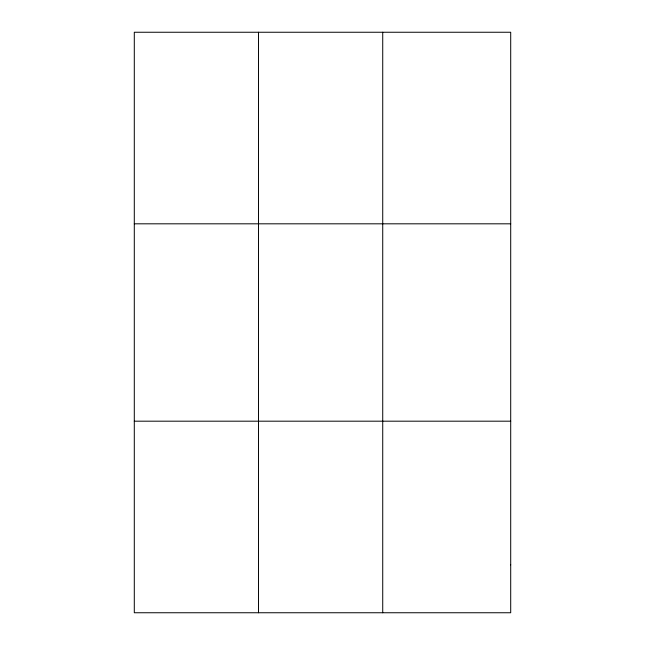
<?xml version="1.0" encoding="UTF-8"?>
<svg xmlns="http://www.w3.org/2000/svg" width="645" height="645" viewBox="0 0 645 645"><rect width="100%" height="100%" fill="white"/><g stroke="black" fill="none" stroke-linecap="round" stroke-linejoin="round"><path stroke-width="0.97" d="M258.508 32.25L258.508 612.75M382.727 32.25L382.727 612.75M134.297 223.815L510.703 223.815M134.297 421.185L510.703 421.185M510.703 564.859L510.703 612.75L134.297 612.75L134.297 32.25L510.703 32.25L510.703 564.859"/></g></svg>
